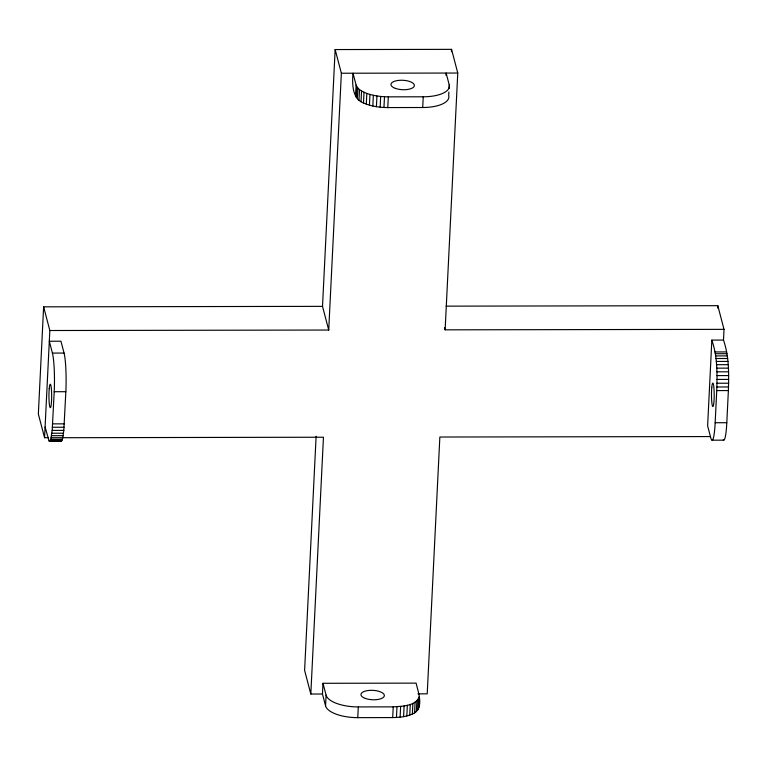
<?xml version="1.0" encoding="UTF-8"?>
<svg xmlns="http://www.w3.org/2000/svg" width="767" height="767" viewBox="0 0 767 767"><rect width="100%" height="100%" fill="white"/><g stroke="black" fill="none" stroke-linecap="round" stroke-linejoin="round"><path stroke-width="1.15" d="M711.843 340.107L707.625 425.848L710.731 437.689A29.299 3.375 89.9 0 0 715.16 422.732L716.742 390.585C717.298 373.663 717.49 356.319 711.843 340.107L723.492 340.078C729.129 356.291 728.938 373.644 728.382 390.556L726.8 422.713A29.299 3.375 89.9 0 1 723.223 439.827M43.623 306.838L49.836 330.519L328.727 330.04L322.514 306.359L43.623 306.838L38.35 414.027L44.563 437.708L48.158 437.698M44.563 437.708L49.836 330.519M49.491 441.322L50.775 439.357L52.175 430.402L54.208 391.716A29.299 3.375 89.9 0 0 52.415 353.079L49.309 341.238L60.948 341.219L64.054 353.06A29.299 3.375 89.9 0 1 65.847 391.697L63.814 430.383L62.817 437.717L61.571 441.14L49.05 440.977L45.09 426.989M316.119 436.241L304.604 670.348L310.817 694.03L322.456 694.01L325.563 705.851A29.299 11.764 2.8 0 0 357.767 717.644L392.694 717.576C400.153 717.433 407.958 716.656 414.563 712.907C424.065 706.714 418.025 691.623 416.107 683.129L322.984 683.292L322.456 694.01M322.514 306.359L335.15 49.558L451.552 49.356L457.765 73.038L445.128 329.839L724.019 329.359L723.492 340.078M310.817 694.03L323.453 437.228L51.178 437.736M328.727 330.04L341.363 73.239L335.15 49.558M325.563 705.851L326.09 695.132L322.984 683.292M355.581 95.779L356.109 85.06L353.002 73.22C352.178 83.43 351.928 98.607 363.481 102.979C371.103 106.354 379.512 107.495 387.786 107.572L422.703 107.514A29.299 11.764 2.8 0 0 448.705 95.626L448.877 92.05M356.233 97.323L356.76 86.604L356.109 85.06M357.374 98.847L357.901 88.128L356.76 86.604M358.985 100.314L359.512 89.595L357.901 88.128M361.027 101.695L361.554 90.976L359.512 89.595M363.481 102.979L364.009 92.261L361.554 90.976M366.3 104.139L366.827 93.421L364.009 92.261M369.426 105.156L369.953 94.437L366.827 93.421M372.82 106.009L373.347 95.29L369.953 94.437M376.415 106.69L376.942 95.971L373.347 95.29M380.144 107.179L380.672 96.46L376.942 95.971M383.96 107.476L384.488 96.757L380.672 96.46M357.767 717.644L358.294 706.925A29.299 11.764 2.8 0 1 326.09 695.132M387.786 107.572L388.313 96.853L423.231 96.795A29.299 11.764 2.8 0 0 449.232 84.907L446.126 73.066L446.001 75.444M392.694 717.576L393.222 706.858C402.071 706.186 415.704 706.407 419.367 696.513M422.703 107.514L423.231 96.795M396.462 717.471L396.99 706.752M400.115 717.164L400.642 706.445M403.586 716.656L404.113 705.937M406.826 715.966L407.354 705.247M409.76 715.103L410.287 704.384M412.358 714.077L412.886 703.358M414.563 712.907L415.091 702.188M416.337 711.613L416.865 700.894M417.66 710.223L418.188 699.504M418.494 708.756L419.022 698.037M449.05 88.473L449.232 84.907M451.437 51.753L451.552 49.356M717.682 308.066L717.807 305.678L446.097 306.148M341.363 73.239L457.765 73.038M52.415 353.079L64.054 353.06M714.949 351.948L726.598 351.919M715.352 353.721L726.991 353.702M715.716 355.917L727.356 355.898M716.042 358.515L727.682 358.496M716.33 361.458L727.969 361.43M716.57 364.689L728.209 364.67M716.762 368.16L728.401 368.141M716.905 371.822L728.545 371.803M716.982 375.6L728.621 375.581M717.011 379.425L728.65 379.406M716.972 383.241L728.621 383.222M716.886 386.98L728.525 386.961M54.208 391.716L65.847 391.697M716.742 390.585L728.382 390.556M52.626 423.873L64.265 423.854M715.16 422.732L726.8 422.713M52.424 427.267L64.064 427.248M52.175 430.402L63.814 430.383M51.878 433.23L63.517 433.211M51.542 435.685L63.191 435.666M710.367 436.567L439.855 437.027L427.219 693.828L417.91 693.847M50.775 439.357L62.424 439.338M50.363 440.498L62.002 440.479M49.05 440.977L61.13 441.303M49.922 441.159L61.571 441.14M712.025 440.181L723.664 440.162M358.294 706.925L393.222 706.858M384.488 96.757L388.313 96.853M717.807 305.678L724.019 329.359M444.534 327.586L445.128 329.839M418.686 705.688L418.84 707.232M395.312 88.349A11.716 4.707 2.8 0 0 414.238 86.192A11.716 4.707 2.8 0 0 398.457 80.41A11.716 4.707 2.8 0 0 395.312 88.349M711.776 387.469A11.716 1.352 89.9 0 0 712.658 406.395A11.716 1.352 89.9 0 0 714.096 390.585A11.716 1.352 89.9 0 0 711.776 387.469M49.241 388.61A11.716 1.352 89.9 0 0 50.114 407.536A11.716 1.352 89.9 0 0 51.562 391.726A11.716 1.352 89.9 0 0 49.241 388.61M365.293 698.411A11.716 4.707 2.8 0 0 384.219 696.254A11.716 4.707 2.8 0 0 368.438 690.482A11.716 4.707 2.8 0 0 365.293 698.411"/></g></svg>
